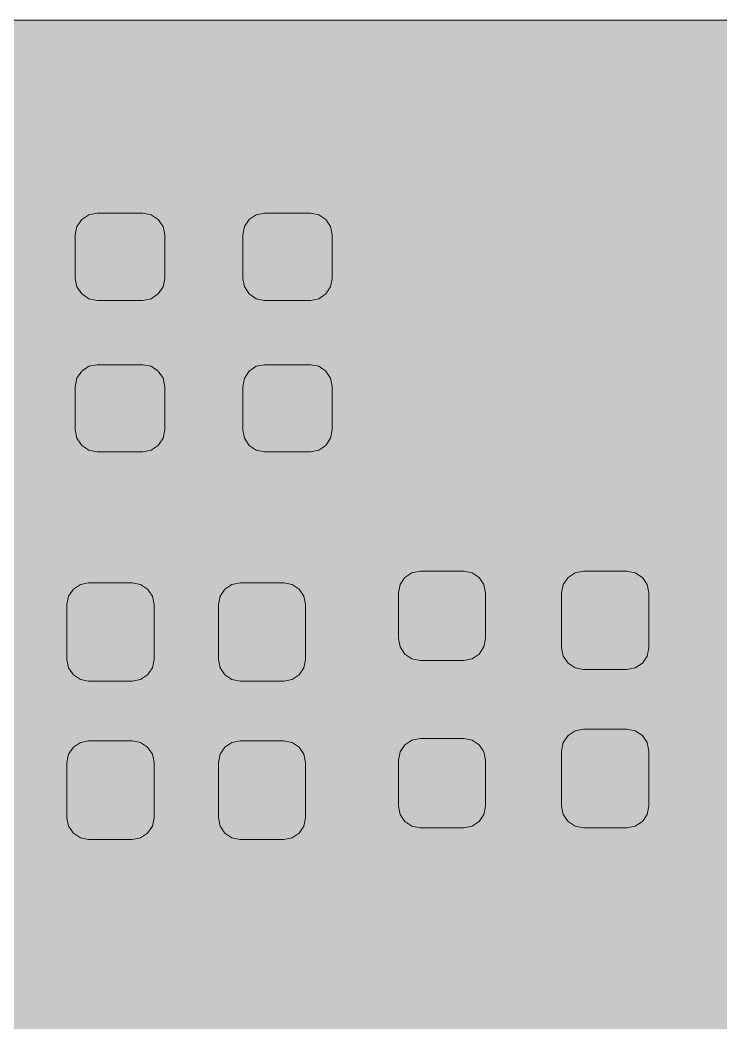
# Model space of a CAD drawing. Header units: millimetres. Extents: x 63.6 to 115, y 77 to 122.7.
# Drawn here: x 83.98 to 91.62, y 111.74 to 122.67 of the extents above; entities that cross this region are included whole.
import ezdxf

# ---------------------------------------------------------------- set-up
doc = ezdxf.new("R2010")
doc.units = ezdxf.units.MM
doc.header["$MEASUREMENT"] = 0
doc.layers.add('Layer 1', color=7, linetype='Continuous', lineweight=0)

# ---------------------------------------------------------------- blocks, each defined once
blk = doc.blocks.new('Block_2')
at = {"layer": 'Layer 1', "true_color": 0x000000, "transparency": 33554687}
h = blk.add_hatch(color=18, dxfattribs=at)
edge = h.paths.add_edge_path()
edge.add_spline(control_points=[(86.851, 116.538), (86.851, 116.538), (86.942, 116.52), (86.942, 116.52), (86.942, 116.52), (87.019, 116.469), (87.019, 116.469), (87.019, 116.469), (87.071, 116.392), (87.071, 116.392), (87.071, 116.392), (87.089, 116.301), (87.089, 116.301), (87.089, 116.301), (87.089, 115.701), (87.089, 115.701), (87.089, 115.701), (87.071, 115.61), (87.071, 115.61), (87.071, 115.61), (87.019, 115.533), (87.019, 115.533), (87.019, 115.533), (86.942, 115.481), (86.942, 115.481), (86.942, 115.481), (86.851, 115.463), (86.851, 115.463), (86.851, 115.463), (86.376, 115.463), (86.376, 115.463), (86.376, 115.463), (86.286, 115.481), (86.286, 115.481), (86.286, 115.481), (86.209, 115.533), (86.209, 115.533), (86.209, 115.533), (86.157, 115.61), (86.157, 115.61), (86.157, 115.61), (86.139, 115.701), (86.139, 115.701), (86.139, 115.701), (86.139, 116.301), (86.139, 116.301), (86.139, 116.301), (86.157, 116.392), (86.157, 116.392), (86.157, 116.392), (86.209, 116.469), (86.209, 116.469), (86.209, 116.469), (86.286, 116.52), (86.286, 116.52), (86.286, 116.52), (86.376, 116.538), (86.376, 116.538), (86.376, 116.538), (86.851, 116.538), (86.851, 116.538)], knot_values=[0, 0, 0, 0, 1, 1, 1, 2, 2, 2, 3, 3, 3, 4, 4, 4, 5, 5, 5, 6, 6, 6, 7, 7, 7, 8, 8, 8, 9, 9, 9, 10, 10, 10, 11, 11, 11, 12, 12, 12, 13, 13, 13, 14, 14, 14, 15, 15, 15, 16, 16, 16, 17, 17, 17, 18, 18, 18, 19, 19, 19, 20, 20, 20, 20], degree=3, periodic=0)
h = blk.add_hatch(color=18, dxfattribs=at)
edge = h.paths.add_edge_path()
edge.add_spline(control_points=[(86.851, 114.813), (86.851, 114.813), (86.942, 114.795), (86.942, 114.795), (86.942, 114.795), (87.019, 114.744), (87.019, 114.744), (87.019, 114.744), (87.071, 114.667), (87.071, 114.667), (87.071, 114.667), (87.089, 114.576), (87.089, 114.576), (87.089, 114.576), (87.089, 113.976), (87.089, 113.976), (87.089, 113.976), (87.071, 113.885), (87.071, 113.885), (87.071, 113.885), (87.019, 113.808), (87.019, 113.808), (87.019, 113.808), (86.942, 113.756), (86.942, 113.756), (86.942, 113.756), (86.851, 113.738), (86.851, 113.738), (86.851, 113.738), (86.376, 113.738), (86.376, 113.738), (86.376, 113.738), (86.286, 113.756), (86.286, 113.756), (86.286, 113.756), (86.209, 113.808), (86.209, 113.808), (86.209, 113.808), (86.157, 113.885), (86.157, 113.885), (86.157, 113.885), (86.139, 113.976), (86.139, 113.976), (86.139, 113.976), (86.139, 114.576), (86.139, 114.576), (86.139, 114.576), (86.157, 114.667), (86.157, 114.667), (86.157, 114.667), (86.209, 114.744), (86.209, 114.744), (86.209, 114.744), (86.286, 114.795), (86.286, 114.795), (86.286, 114.795), (86.376, 114.813), (86.376, 114.813), (86.376, 114.813), (86.851, 114.813), (86.851, 114.813)], knot_values=[0, 0, 0, 0, 1, 1, 1, 2, 2, 2, 3, 3, 3, 4, 4, 4, 5, 5, 5, 6, 6, 6, 7, 7, 7, 8, 8, 8, 9, 9, 9, 10, 10, 10, 11, 11, 11, 12, 12, 12, 13, 13, 13, 14, 14, 14, 15, 15, 15, 16, 16, 16, 17, 17, 17, 18, 18, 18, 19, 19, 19, 20, 20, 20, 20], degree=3, periodic=0)
at = {"layer": 'Layer 1', "color": 18, "lineweight": 9, "true_color": 0x000000}
for points in [[(86.851, 116.538), (86.851, 116.538), (86.942, 116.52), (86.942, 116.52), (86.942, 116.52), (87.019, 116.469), (87.019, 116.469), (87.019, 116.469), (87.071, 116.392), (87.071, 116.392), (87.071, 116.392), (87.089, 116.301), (87.089, 116.301), (87.089, 116.301), (87.089, 115.701), (87.089, 115.701), (87.089, 115.701), (87.071, 115.61), (87.071, 115.61), (87.071, 115.61), (87.019, 115.533), (87.019, 115.533), (87.019, 115.533), (86.942, 115.481), (86.942, 115.481), (86.942, 115.481), (86.851, 115.463), (86.851, 115.463), (86.851, 115.463), (86.376, 115.463), (86.376, 115.463), (86.376, 115.463), (86.286, 115.481), (86.286, 115.481), (86.286, 115.481), (86.209, 115.533), (86.209, 115.533), (86.209, 115.533), (86.157, 115.61), (86.157, 115.61), (86.157, 115.61), (86.139, 115.701), (86.139, 115.701), (86.139, 115.701), (86.139, 116.301), (86.139, 116.301), (86.139, 116.301), (86.157, 116.392), (86.157, 116.392), (86.157, 116.392), (86.209, 116.469), (86.209, 116.469), (86.209, 116.469), (86.286, 116.52), (86.286, 116.52), (86.286, 116.52), (86.376, 116.538), (86.376, 116.538), (86.376, 116.538), (86.851, 116.538), (86.851, 116.538)], [(86.851, 114.813), (86.851, 114.813), (86.942, 114.795), (86.942, 114.795), (86.942, 114.795), (87.019, 114.744), (87.019, 114.744), (87.019, 114.744), (87.071, 114.667), (87.071, 114.667), (87.071, 114.667), (87.089, 114.576), (87.089, 114.576), (87.089, 114.576), (87.089, 113.976), (87.089, 113.976), (87.089, 113.976), (87.071, 113.885), (87.071, 113.885), (87.071, 113.885), (87.019, 113.808), (87.019, 113.808), (87.019, 113.808), (86.942, 113.756), (86.942, 113.756), (86.942, 113.756), (86.851, 113.738), (86.851, 113.738), (86.851, 113.738), (86.376, 113.738), (86.376, 113.738), (86.376, 113.738), (86.286, 113.756), (86.286, 113.756), (86.286, 113.756), (86.209, 113.808), (86.209, 113.808), (86.209, 113.808), (86.157, 113.885), (86.157, 113.885), (86.157, 113.885), (86.139, 113.976), (86.139, 113.976), (86.139, 113.976), (86.139, 114.576), (86.139, 114.576), (86.139, 114.576), (86.157, 114.667), (86.157, 114.667), (86.157, 114.667), (86.209, 114.744), (86.209, 114.744), (86.209, 114.744), (86.286, 114.795), (86.286, 114.795), (86.286, 114.795), (86.376, 114.813), (86.376, 114.813), (86.376, 114.813), (86.851, 114.813), (86.851, 114.813)]]:
    blk.add_open_spline(points, degree=3, knots=[0, 0, 0, 0, 1, 1, 1, 2, 2, 2, 3, 3, 3, 4, 4, 4, 5, 5, 5, 6, 6, 6, 7, 7, 7, 8, 8, 8, 9, 9, 9, 10, 10, 10, 11, 11, 11, 12, 12, 12, 13, 13, 13, 14, 14, 14, 15, 15, 15, 16, 16, 16, 17, 17, 17, 18, 18, 18, 19, 19, 19, 20, 20, 20, 20], dxfattribs=at)
blk = doc.blocks.new('Block_6')
at = {"layer": 'Layer 1', "true_color": 0x000000, "transparency": 33554687}
h = blk.add_hatch(color=18, dxfattribs=at)
edge = h.paths.add_edge_path()
edge.add_spline(control_points=[(90.591, 116.665), (90.591, 116.665), (90.682, 116.647), (90.682, 116.647), (90.682, 116.647), (90.759, 116.596), (90.759, 116.596), (90.759, 116.596), (90.811, 116.519), (90.811, 116.519), (90.811, 116.519), (90.829, 116.428), (90.829, 116.428), (90.829, 116.428), (90.829, 115.828), (90.829, 115.828), (90.829, 115.828), (90.811, 115.737), (90.811, 115.737), (90.811, 115.737), (90.759, 115.66), (90.759, 115.66), (90.759, 115.66), (90.682, 115.608), (90.682, 115.608), (90.682, 115.608), (90.591, 115.59), (90.591, 115.59), (90.591, 115.59), (90.116, 115.59), (90.116, 115.59), (90.116, 115.59), (90.026, 115.608), (90.026, 115.608), (90.026, 115.608), (89.949, 115.66), (89.949, 115.66), (89.949, 115.66), (89.897, 115.737), (89.897, 115.737), (89.897, 115.737), (89.879, 115.828), (89.879, 115.828), (89.879, 115.828), (89.879, 116.428), (89.879, 116.428), (89.879, 116.428), (89.897, 116.519), (89.897, 116.519), (89.897, 116.519), (89.949, 116.596), (89.949, 116.596), (89.949, 116.596), (90.026, 116.647), (90.026, 116.647), (90.026, 116.647), (90.116, 116.665), (90.116, 116.665), (90.116, 116.665), (90.591, 116.665), (90.591, 116.665)], knot_values=[0, 0, 0, 0, 1, 1, 1, 2, 2, 2, 3, 3, 3, 4, 4, 4, 5, 5, 5, 6, 6, 6, 7, 7, 7, 8, 8, 8, 9, 9, 9, 10, 10, 10, 11, 11, 11, 12, 12, 12, 13, 13, 13, 14, 14, 14, 15, 15, 15, 16, 16, 16, 17, 17, 17, 18, 18, 18, 19, 19, 19, 20, 20, 20, 20], degree=3, periodic=0)
h = blk.add_hatch(color=18, dxfattribs=at)
edge = h.paths.add_edge_path()
edge.add_spline(control_points=[(90.591, 114.94), (90.591, 114.94), (90.682, 114.922), (90.682, 114.922), (90.682, 114.922), (90.759, 114.871), (90.759, 114.871), (90.759, 114.871), (90.811, 114.794), (90.811, 114.794), (90.811, 114.794), (90.829, 114.703), (90.829, 114.703), (90.829, 114.703), (90.829, 114.103), (90.829, 114.103), (90.829, 114.103), (90.811, 114.012), (90.811, 114.012), (90.811, 114.012), (90.759, 113.935), (90.759, 113.935), (90.759, 113.935), (90.682, 113.883), (90.682, 113.883), (90.682, 113.883), (90.591, 113.865), (90.591, 113.865), (90.591, 113.865), (90.116, 113.865), (90.116, 113.865), (90.116, 113.865), (90.026, 113.883), (90.026, 113.883), (90.026, 113.883), (89.949, 113.935), (89.949, 113.935), (89.949, 113.935), (89.897, 114.012), (89.897, 114.012), (89.897, 114.012), (89.879, 114.103), (89.879, 114.103), (89.879, 114.103), (89.879, 114.703), (89.879, 114.703), (89.879, 114.703), (89.897, 114.794), (89.897, 114.794), (89.897, 114.794), (89.949, 114.871), (89.949, 114.871), (89.949, 114.871), (90.026, 114.922), (90.026, 114.922), (90.026, 114.922), (90.116, 114.94), (90.116, 114.94), (90.116, 114.94), (90.591, 114.94), (90.591, 114.94)], knot_values=[0, 0, 0, 0, 1, 1, 1, 2, 2, 2, 3, 3, 3, 4, 4, 4, 5, 5, 5, 6, 6, 6, 7, 7, 7, 8, 8, 8, 9, 9, 9, 10, 10, 10, 11, 11, 11, 12, 12, 12, 13, 13, 13, 14, 14, 14, 15, 15, 15, 16, 16, 16, 17, 17, 17, 18, 18, 18, 19, 19, 19, 20, 20, 20, 20], degree=3, periodic=0)
at = {"layer": 'Layer 1', "color": 18, "lineweight": 9, "true_color": 0x000000}
for points in [[(90.591, 116.665), (90.591, 116.665), (90.682, 116.647), (90.682, 116.647), (90.682, 116.647), (90.759, 116.596), (90.759, 116.596), (90.759, 116.596), (90.811, 116.519), (90.811, 116.519), (90.811, 116.519), (90.829, 116.428), (90.829, 116.428), (90.829, 116.428), (90.829, 115.828), (90.829, 115.828), (90.829, 115.828), (90.811, 115.737), (90.811, 115.737), (90.811, 115.737), (90.759, 115.66), (90.759, 115.66), (90.759, 115.66), (90.682, 115.608), (90.682, 115.608), (90.682, 115.608), (90.591, 115.59), (90.591, 115.59), (90.591, 115.59), (90.116, 115.59), (90.116, 115.59), (90.116, 115.59), (90.026, 115.608), (90.026, 115.608), (90.026, 115.608), (89.949, 115.66), (89.949, 115.66), (89.949, 115.66), (89.897, 115.737), (89.897, 115.737), (89.897, 115.737), (89.879, 115.828), (89.879, 115.828), (89.879, 115.828), (89.879, 116.428), (89.879, 116.428), (89.879, 116.428), (89.897, 116.519), (89.897, 116.519), (89.897, 116.519), (89.949, 116.596), (89.949, 116.596), (89.949, 116.596), (90.026, 116.647), (90.026, 116.647), (90.026, 116.647), (90.116, 116.665), (90.116, 116.665), (90.116, 116.665), (90.591, 116.665), (90.591, 116.665)], [(90.591, 114.94), (90.591, 114.94), (90.682, 114.922), (90.682, 114.922), (90.682, 114.922), (90.759, 114.871), (90.759, 114.871), (90.759, 114.871), (90.811, 114.794), (90.811, 114.794), (90.811, 114.794), (90.829, 114.703), (90.829, 114.703), (90.829, 114.703), (90.829, 114.103), (90.829, 114.103), (90.829, 114.103), (90.811, 114.012), (90.811, 114.012), (90.811, 114.012), (90.759, 113.935), (90.759, 113.935), (90.759, 113.935), (90.682, 113.883), (90.682, 113.883), (90.682, 113.883), (90.591, 113.865), (90.591, 113.865), (90.591, 113.865), (90.116, 113.865), (90.116, 113.865), (90.116, 113.865), (90.026, 113.883), (90.026, 113.883), (90.026, 113.883), (89.949, 113.935), (89.949, 113.935), (89.949, 113.935), (89.897, 114.012), (89.897, 114.012), (89.897, 114.012), (89.879, 114.103), (89.879, 114.103), (89.879, 114.103), (89.879, 114.703), (89.879, 114.703), (89.879, 114.703), (89.897, 114.794), (89.897, 114.794), (89.897, 114.794), (89.949, 114.871), (89.949, 114.871), (89.949, 114.871), (90.026, 114.922), (90.026, 114.922), (90.026, 114.922), (90.116, 114.94), (90.116, 114.94), (90.116, 114.94), (90.591, 114.94), (90.591, 114.94)]]:
    blk.add_open_spline(points, degree=3, knots=[0, 0, 0, 0, 1, 1, 1, 2, 2, 2, 3, 3, 3, 4, 4, 4, 5, 5, 5, 6, 6, 6, 7, 7, 7, 8, 8, 8, 9, 9, 9, 10, 10, 10, 11, 11, 11, 12, 12, 12, 13, 13, 13, 14, 14, 14, 15, 15, 15, 16, 16, 16, 17, 17, 17, 18, 18, 18, 19, 19, 19, 20, 20, 20, 20], dxfattribs=at)
blk = doc.blocks.new('Block_10')
at = {"layer": 'Layer 1', "true_color": 0x000000, "transparency": 33554687}
h = blk.add_hatch(color=18, dxfattribs=at)
edge = h.paths.add_edge_path()
edge.add_spline(control_points=[(85.554, 119.854), (85.554, 119.854), (85.536, 119.763), (85.536, 119.763), (85.536, 119.763), (85.484, 119.686), (85.484, 119.686), (85.484, 119.686), (85.407, 119.634), (85.407, 119.634), (85.407, 119.634), (85.316, 119.616), (85.316, 119.616), (85.316, 119.616), (84.816, 119.616), (84.816, 119.616), (84.816, 119.616), (84.726, 119.634), (84.726, 119.634), (84.726, 119.634), (84.649, 119.686), (84.649, 119.686), (84.649, 119.686), (84.597, 119.763), (84.597, 119.763), (84.597, 119.763), (84.579, 119.854), (84.579, 119.854), (84.579, 119.854), (84.579, 120.329), (84.579, 120.329), (84.579, 120.329), (84.597, 120.42), (84.597, 120.42), (84.597, 120.42), (84.649, 120.497), (84.649, 120.497), (84.649, 120.497), (84.726, 120.548), (84.726, 120.548), (84.726, 120.548), (84.816, 120.566), (84.816, 120.566), (84.816, 120.566), (85.316, 120.566), (85.316, 120.566), (85.316, 120.566), (85.407, 120.548), (85.407, 120.548), (85.407, 120.548), (85.484, 120.497), (85.484, 120.497), (85.484, 120.497), (85.536, 120.42), (85.536, 120.42), (85.536, 120.42), (85.554, 120.329), (85.554, 120.329), (85.554, 120.329), (85.554, 119.854), (85.554, 119.854)], knot_values=[0, 0, 0, 0, 1, 1, 1, 2, 2, 2, 3, 3, 3, 4, 4, 4, 5, 5, 5, 6, 6, 6, 7, 7, 7, 8, 8, 8, 9, 9, 9, 10, 10, 10, 11, 11, 11, 12, 12, 12, 13, 13, 13, 14, 14, 14, 15, 15, 15, 16, 16, 16, 17, 17, 17, 18, 18, 18, 19, 19, 19, 20, 20, 20, 20], degree=3, periodic=0)
h = blk.add_hatch(color=18, dxfattribs=at)
edge = h.paths.add_edge_path()
edge.add_spline(control_points=[(87.379, 119.854), (87.379, 119.854), (87.361, 119.763), (87.361, 119.763), (87.361, 119.763), (87.309, 119.686), (87.309, 119.686), (87.309, 119.686), (87.232, 119.634), (87.232, 119.634), (87.232, 119.634), (87.141, 119.616), (87.141, 119.616), (87.141, 119.616), (86.641, 119.616), (86.641, 119.616), (86.641, 119.616), (86.551, 119.634), (86.551, 119.634), (86.551, 119.634), (86.474, 119.686), (86.474, 119.686), (86.474, 119.686), (86.422, 119.763), (86.422, 119.763), (86.422, 119.763), (86.404, 119.854), (86.404, 119.854), (86.404, 119.854), (86.404, 120.329), (86.404, 120.329), (86.404, 120.329), (86.422, 120.42), (86.422, 120.42), (86.422, 120.42), (86.474, 120.497), (86.474, 120.497), (86.474, 120.497), (86.551, 120.548), (86.551, 120.548), (86.551, 120.548), (86.641, 120.566), (86.641, 120.566), (86.641, 120.566), (87.141, 120.566), (87.141, 120.566), (87.141, 120.566), (87.232, 120.548), (87.232, 120.548), (87.232, 120.548), (87.309, 120.497), (87.309, 120.497), (87.309, 120.497), (87.361, 120.42), (87.361, 120.42), (87.361, 120.42), (87.379, 120.329), (87.379, 120.329), (87.379, 120.329), (87.379, 119.854), (87.379, 119.854)], knot_values=[0, 0, 0, 0, 1, 1, 1, 2, 2, 2, 3, 3, 3, 4, 4, 4, 5, 5, 5, 6, 6, 6, 7, 7, 7, 8, 8, 8, 9, 9, 9, 10, 10, 10, 11, 11, 11, 12, 12, 12, 13, 13, 13, 14, 14, 14, 15, 15, 15, 16, 16, 16, 17, 17, 17, 18, 18, 18, 19, 19, 19, 20, 20, 20, 20], degree=3, periodic=0)
at = {"layer": 'Layer 1', "color": 18, "lineweight": 9, "true_color": 0x000000}
for points in [[(85.554, 119.854), (85.554, 119.854), (85.536, 119.763), (85.536, 119.763), (85.536, 119.763), (85.484, 119.686), (85.484, 119.686), (85.484, 119.686), (85.407, 119.634), (85.407, 119.634), (85.407, 119.634), (85.316, 119.616), (85.316, 119.616), (85.316, 119.616), (84.816, 119.616), (84.816, 119.616), (84.816, 119.616), (84.726, 119.634), (84.726, 119.634), (84.726, 119.634), (84.649, 119.686), (84.649, 119.686), (84.649, 119.686), (84.597, 119.763), (84.597, 119.763), (84.597, 119.763), (84.579, 119.854), (84.579, 119.854), (84.579, 119.854), (84.579, 120.329), (84.579, 120.329), (84.579, 120.329), (84.597, 120.42), (84.597, 120.42), (84.597, 120.42), (84.649, 120.497), (84.649, 120.497), (84.649, 120.497), (84.726, 120.548), (84.726, 120.548), (84.726, 120.548), (84.816, 120.566), (84.816, 120.566), (84.816, 120.566), (85.316, 120.566), (85.316, 120.566), (85.316, 120.566), (85.407, 120.548), (85.407, 120.548), (85.407, 120.548), (85.484, 120.497), (85.484, 120.497), (85.484, 120.497), (85.536, 120.42), (85.536, 120.42), (85.536, 120.42), (85.554, 120.329), (85.554, 120.329), (85.554, 120.329), (85.554, 119.854), (85.554, 119.854)], [(87.379, 119.854), (87.379, 119.854), (87.361, 119.763), (87.361, 119.763), (87.361, 119.763), (87.309, 119.686), (87.309, 119.686), (87.309, 119.686), (87.232, 119.634), (87.232, 119.634), (87.232, 119.634), (87.141, 119.616), (87.141, 119.616), (87.141, 119.616), (86.641, 119.616), (86.641, 119.616), (86.641, 119.616), (86.551, 119.634), (86.551, 119.634), (86.551, 119.634), (86.474, 119.686), (86.474, 119.686), (86.474, 119.686), (86.422, 119.763), (86.422, 119.763), (86.422, 119.763), (86.404, 119.854), (86.404, 119.854), (86.404, 119.854), (86.404, 120.329), (86.404, 120.329), (86.404, 120.329), (86.422, 120.42), (86.422, 120.42), (86.422, 120.42), (86.474, 120.497), (86.474, 120.497), (86.474, 120.497), (86.551, 120.548), (86.551, 120.548), (86.551, 120.548), (86.641, 120.566), (86.641, 120.566), (86.641, 120.566), (87.141, 120.566), (87.141, 120.566), (87.141, 120.566), (87.232, 120.548), (87.232, 120.548), (87.232, 120.548), (87.309, 120.497), (87.309, 120.497), (87.309, 120.497), (87.361, 120.42), (87.361, 120.42), (87.361, 120.42), (87.379, 120.329), (87.379, 120.329), (87.379, 120.329), (87.379, 119.854), (87.379, 119.854)]]:
    blk.add_open_spline(points, degree=3, knots=[0, 0, 0, 0, 1, 1, 1, 2, 2, 2, 3, 3, 3, 4, 4, 4, 5, 5, 5, 6, 6, 6, 7, 7, 7, 8, 8, 8, 9, 9, 9, 10, 10, 10, 11, 11, 11, 12, 12, 12, 13, 13, 13, 14, 14, 14, 15, 15, 15, 16, 16, 16, 17, 17, 17, 18, 18, 18, 19, 19, 19, 20, 20, 20, 20], dxfattribs=at)
blk = doc.blocks.new('Block_25')
at = {"layer": 'Layer 1', "true_color": 0x000000, "transparency": 33554687}
h = blk.add_hatch(color=18, dxfattribs=at)
edge = h.paths.add_edge_path()
edge.add_spline(control_points=[(88.338, 115.69), (88.338, 115.69), (88.248, 115.708), (88.248, 115.708), (88.248, 115.708), (88.171, 115.76), (88.171, 115.76), (88.171, 115.76), (88.119, 115.837), (88.119, 115.837), (88.119, 115.837), (88.101, 115.928), (88.101, 115.928), (88.101, 115.928), (88.101, 116.428), (88.101, 116.428), (88.101, 116.428), (88.119, 116.519), (88.119, 116.519), (88.119, 116.519), (88.171, 116.596), (88.171, 116.596), (88.171, 116.596), (88.248, 116.647), (88.248, 116.647), (88.248, 116.647), (88.338, 116.665), (88.338, 116.665), (88.338, 116.665), (88.813, 116.665), (88.813, 116.665), (88.813, 116.665), (88.904, 116.647), (88.904, 116.647), (88.904, 116.647), (88.981, 116.596), (88.981, 116.596), (88.981, 116.596), (89.033, 116.519), (89.033, 116.519), (89.033, 116.519), (89.051, 116.428), (89.051, 116.428), (89.051, 116.428), (89.051, 115.928), (89.051, 115.928), (89.051, 115.928), (89.033, 115.837), (89.033, 115.837), (89.033, 115.837), (88.981, 115.76), (88.981, 115.76), (88.981, 115.76), (88.904, 115.708), (88.904, 115.708), (88.904, 115.708), (88.813, 115.69), (88.813, 115.69), (88.813, 115.69), (88.338, 115.69), (88.338, 115.69)], knot_values=[0, 0, 0, 0, 1, 1, 1, 2, 2, 2, 3, 3, 3, 4, 4, 4, 5, 5, 5, 6, 6, 6, 7, 7, 7, 8, 8, 8, 9, 9, 9, 10, 10, 10, 11, 11, 11, 12, 12, 12, 13, 13, 13, 14, 14, 14, 15, 15, 15, 16, 16, 16, 17, 17, 17, 18, 18, 18, 19, 19, 19, 20, 20, 20, 20], degree=3, periodic=0)
h = blk.add_hatch(color=18, dxfattribs=at)
edge = h.paths.add_edge_path()
edge.add_spline(control_points=[(88.338, 113.865), (88.338, 113.865), (88.248, 113.883), (88.248, 113.883), (88.248, 113.883), (88.171, 113.935), (88.171, 113.935), (88.171, 113.935), (88.119, 114.012), (88.119, 114.012), (88.119, 114.012), (88.101, 114.103), (88.101, 114.103), (88.101, 114.103), (88.101, 114.603), (88.101, 114.603), (88.101, 114.603), (88.119, 114.694), (88.119, 114.694), (88.119, 114.694), (88.171, 114.771), (88.171, 114.771), (88.171, 114.771), (88.248, 114.822), (88.248, 114.822), (88.248, 114.822), (88.338, 114.84), (88.338, 114.84), (88.338, 114.84), (88.813, 114.84), (88.813, 114.84), (88.813, 114.84), (88.904, 114.822), (88.904, 114.822), (88.904, 114.822), (88.981, 114.771), (88.981, 114.771), (88.981, 114.771), (89.033, 114.694), (89.033, 114.694), (89.033, 114.694), (89.051, 114.603), (89.051, 114.603), (89.051, 114.603), (89.051, 114.103), (89.051, 114.103), (89.051, 114.103), (89.033, 114.012), (89.033, 114.012), (89.033, 114.012), (88.981, 113.935), (88.981, 113.935), (88.981, 113.935), (88.904, 113.883), (88.904, 113.883), (88.904, 113.883), (88.813, 113.865), (88.813, 113.865), (88.813, 113.865), (88.338, 113.865), (88.338, 113.865)], knot_values=[0, 0, 0, 0, 1, 1, 1, 2, 2, 2, 3, 3, 3, 4, 4, 4, 5, 5, 5, 6, 6, 6, 7, 7, 7, 8, 8, 8, 9, 9, 9, 10, 10, 10, 11, 11, 11, 12, 12, 12, 13, 13, 13, 14, 14, 14, 15, 15, 15, 16, 16, 16, 17, 17, 17, 18, 18, 18, 19, 19, 19, 20, 20, 20, 20], degree=3, periodic=0)
at = {"layer": 'Layer 1', "color": 18, "lineweight": 9, "true_color": 0x000000}
for points in [[(88.338, 115.69), (88.338, 115.69), (88.248, 115.708), (88.248, 115.708), (88.248, 115.708), (88.171, 115.76), (88.171, 115.76), (88.171, 115.76), (88.119, 115.837), (88.119, 115.837), (88.119, 115.837), (88.101, 115.928), (88.101, 115.928), (88.101, 115.928), (88.101, 116.428), (88.101, 116.428), (88.101, 116.428), (88.119, 116.519), (88.119, 116.519), (88.119, 116.519), (88.171, 116.596), (88.171, 116.596), (88.171, 116.596), (88.248, 116.647), (88.248, 116.647), (88.248, 116.647), (88.338, 116.665), (88.338, 116.665), (88.338, 116.665), (88.813, 116.665), (88.813, 116.665), (88.813, 116.665), (88.904, 116.647), (88.904, 116.647), (88.904, 116.647), (88.981, 116.596), (88.981, 116.596), (88.981, 116.596), (89.033, 116.519), (89.033, 116.519), (89.033, 116.519), (89.051, 116.428), (89.051, 116.428), (89.051, 116.428), (89.051, 115.928), (89.051, 115.928), (89.051, 115.928), (89.033, 115.837), (89.033, 115.837), (89.033, 115.837), (88.981, 115.76), (88.981, 115.76), (88.981, 115.76), (88.904, 115.708), (88.904, 115.708), (88.904, 115.708), (88.813, 115.69), (88.813, 115.69), (88.813, 115.69), (88.338, 115.69), (88.338, 115.69)], [(88.338, 113.865), (88.338, 113.865), (88.248, 113.883), (88.248, 113.883), (88.248, 113.883), (88.171, 113.935), (88.171, 113.935), (88.171, 113.935), (88.119, 114.012), (88.119, 114.012), (88.119, 114.012), (88.101, 114.103), (88.101, 114.103), (88.101, 114.103), (88.101, 114.603), (88.101, 114.603), (88.101, 114.603), (88.119, 114.694), (88.119, 114.694), (88.119, 114.694), (88.171, 114.771), (88.171, 114.771), (88.171, 114.771), (88.248, 114.822), (88.248, 114.822), (88.248, 114.822), (88.338, 114.84), (88.338, 114.84), (88.338, 114.84), (88.813, 114.84), (88.813, 114.84), (88.813, 114.84), (88.904, 114.822), (88.904, 114.822), (88.904, 114.822), (88.981, 114.771), (88.981, 114.771), (88.981, 114.771), (89.033, 114.694), (89.033, 114.694), (89.033, 114.694), (89.051, 114.603), (89.051, 114.603), (89.051, 114.603), (89.051, 114.103), (89.051, 114.103), (89.051, 114.103), (89.033, 114.012), (89.033, 114.012), (89.033, 114.012), (88.981, 113.935), (88.981, 113.935), (88.981, 113.935), (88.904, 113.883), (88.904, 113.883), (88.904, 113.883), (88.813, 113.865), (88.813, 113.865), (88.813, 113.865), (88.338, 113.865), (88.338, 113.865)]]:
    blk.add_open_spline(points, degree=3, knots=[0, 0, 0, 0, 1, 1, 1, 2, 2, 2, 3, 3, 3, 4, 4, 4, 5, 5, 5, 6, 6, 6, 7, 7, 7, 8, 8, 8, 9, 9, 9, 10, 10, 10, 11, 11, 11, 12, 12, 12, 13, 13, 13, 14, 14, 14, 15, 15, 15, 16, 16, 16, 17, 17, 17, 18, 18, 18, 19, 19, 19, 20, 20, 20, 20], dxfattribs=at)
blk = doc.blocks.new('Block_30')
at = {"layer": 'Layer 1', "true_color": 0x000000, "transparency": 33554687}
h = blk.add_hatch(color=18, dxfattribs=at)
edge = h.paths.add_edge_path()
edge.add_spline(control_points=[(85.2, 116.538), (85.2, 116.538), (85.291, 116.52), (85.291, 116.52), (85.291, 116.52), (85.368, 116.469), (85.368, 116.469), (85.368, 116.469), (85.42, 116.392), (85.42, 116.392), (85.42, 116.392), (85.438, 116.301), (85.438, 116.301), (85.438, 116.301), (85.438, 115.701), (85.438, 115.701), (85.438, 115.701), (85.42, 115.61), (85.42, 115.61), (85.42, 115.61), (85.368, 115.533), (85.368, 115.533), (85.368, 115.533), (85.291, 115.481), (85.291, 115.481), (85.291, 115.481), (85.2, 115.463), (85.2, 115.463), (85.2, 115.463), (84.725, 115.463), (84.725, 115.463), (84.725, 115.463), (84.635, 115.481), (84.635, 115.481), (84.635, 115.481), (84.558, 115.533), (84.558, 115.533), (84.558, 115.533), (84.506, 115.61), (84.506, 115.61), (84.506, 115.61), (84.488, 115.701), (84.488, 115.701), (84.488, 115.701), (84.488, 116.301), (84.488, 116.301), (84.488, 116.301), (84.506, 116.392), (84.506, 116.392), (84.506, 116.392), (84.558, 116.469), (84.558, 116.469), (84.558, 116.469), (84.635, 116.52), (84.635, 116.52), (84.635, 116.52), (84.725, 116.538), (84.725, 116.538), (84.725, 116.538), (85.2, 116.538), (85.2, 116.538)], knot_values=[0, 0, 0, 0, 1, 1, 1, 2, 2, 2, 3, 3, 3, 4, 4, 4, 5, 5, 5, 6, 6, 6, 7, 7, 7, 8, 8, 8, 9, 9, 9, 10, 10, 10, 11, 11, 11, 12, 12, 12, 13, 13, 13, 14, 14, 14, 15, 15, 15, 16, 16, 16, 17, 17, 17, 18, 18, 18, 19, 19, 19, 20, 20, 20, 20], degree=3, periodic=0)
h = blk.add_hatch(color=18, dxfattribs=at)
edge = h.paths.add_edge_path()
edge.add_spline(control_points=[(85.2, 114.813), (85.2, 114.813), (85.291, 114.795), (85.291, 114.795), (85.291, 114.795), (85.368, 114.744), (85.368, 114.744), (85.368, 114.744), (85.42, 114.667), (85.42, 114.667), (85.42, 114.667), (85.438, 114.576), (85.438, 114.576), (85.438, 114.576), (85.438, 113.976), (85.438, 113.976), (85.438, 113.976), (85.42, 113.885), (85.42, 113.885), (85.42, 113.885), (85.368, 113.808), (85.368, 113.808), (85.368, 113.808), (85.291, 113.756), (85.291, 113.756), (85.291, 113.756), (85.2, 113.738), (85.2, 113.738), (85.2, 113.738), (84.725, 113.738), (84.725, 113.738), (84.725, 113.738), (84.635, 113.756), (84.635, 113.756), (84.635, 113.756), (84.558, 113.808), (84.558, 113.808), (84.558, 113.808), (84.506, 113.885), (84.506, 113.885), (84.506, 113.885), (84.488, 113.976), (84.488, 113.976), (84.488, 113.976), (84.488, 114.576), (84.488, 114.576), (84.488, 114.576), (84.506, 114.667), (84.506, 114.667), (84.506, 114.667), (84.558, 114.744), (84.558, 114.744), (84.558, 114.744), (84.635, 114.795), (84.635, 114.795), (84.635, 114.795), (84.725, 114.813), (84.725, 114.813), (84.725, 114.813), (85.2, 114.813), (85.2, 114.813)], knot_values=[0, 0, 0, 0, 1, 1, 1, 2, 2, 2, 3, 3, 3, 4, 4, 4, 5, 5, 5, 6, 6, 6, 7, 7, 7, 8, 8, 8, 9, 9, 9, 10, 10, 10, 11, 11, 11, 12, 12, 12, 13, 13, 13, 14, 14, 14, 15, 15, 15, 16, 16, 16, 17, 17, 17, 18, 18, 18, 19, 19, 19, 20, 20, 20, 20], degree=3, periodic=0)
at = {"layer": 'Layer 1', "color": 18, "lineweight": 9, "true_color": 0x000000}
for points in [[(85.2, 116.538), (85.2, 116.538), (85.291, 116.52), (85.291, 116.52), (85.291, 116.52), (85.368, 116.469), (85.368, 116.469), (85.368, 116.469), (85.42, 116.392), (85.42, 116.392), (85.42, 116.392), (85.438, 116.301), (85.438, 116.301), (85.438, 116.301), (85.438, 115.701), (85.438, 115.701), (85.438, 115.701), (85.42, 115.61), (85.42, 115.61), (85.42, 115.61), (85.368, 115.533), (85.368, 115.533), (85.368, 115.533), (85.291, 115.481), (85.291, 115.481), (85.291, 115.481), (85.2, 115.463), (85.2, 115.463), (85.2, 115.463), (84.725, 115.463), (84.725, 115.463), (84.725, 115.463), (84.635, 115.481), (84.635, 115.481), (84.635, 115.481), (84.558, 115.533), (84.558, 115.533), (84.558, 115.533), (84.506, 115.61), (84.506, 115.61), (84.506, 115.61), (84.488, 115.701), (84.488, 115.701), (84.488, 115.701), (84.488, 116.301), (84.488, 116.301), (84.488, 116.301), (84.506, 116.392), (84.506, 116.392), (84.506, 116.392), (84.558, 116.469), (84.558, 116.469), (84.558, 116.469), (84.635, 116.52), (84.635, 116.52), (84.635, 116.52), (84.725, 116.538), (84.725, 116.538), (84.725, 116.538), (85.2, 116.538), (85.2, 116.538)], [(85.2, 114.813), (85.2, 114.813), (85.291, 114.795), (85.291, 114.795), (85.291, 114.795), (85.368, 114.744), (85.368, 114.744), (85.368, 114.744), (85.42, 114.667), (85.42, 114.667), (85.42, 114.667), (85.438, 114.576), (85.438, 114.576), (85.438, 114.576), (85.438, 113.976), (85.438, 113.976), (85.438, 113.976), (85.42, 113.885), (85.42, 113.885), (85.42, 113.885), (85.368, 113.808), (85.368, 113.808), (85.368, 113.808), (85.291, 113.756), (85.291, 113.756), (85.291, 113.756), (85.2, 113.738), (85.2, 113.738), (85.2, 113.738), (84.725, 113.738), (84.725, 113.738), (84.725, 113.738), (84.635, 113.756), (84.635, 113.756), (84.635, 113.756), (84.558, 113.808), (84.558, 113.808), (84.558, 113.808), (84.506, 113.885), (84.506, 113.885), (84.506, 113.885), (84.488, 113.976), (84.488, 113.976), (84.488, 113.976), (84.488, 114.576), (84.488, 114.576), (84.488, 114.576), (84.506, 114.667), (84.506, 114.667), (84.506, 114.667), (84.558, 114.744), (84.558, 114.744), (84.558, 114.744), (84.635, 114.795), (84.635, 114.795), (84.635, 114.795), (84.725, 114.813), (84.725, 114.813), (84.725, 114.813), (85.2, 114.813), (85.2, 114.813)]]:
    blk.add_open_spline(points, degree=3, knots=[0, 0, 0, 0, 1, 1, 1, 2, 2, 2, 3, 3, 3, 4, 4, 4, 5, 5, 5, 6, 6, 6, 7, 7, 7, 8, 8, 8, 9, 9, 9, 10, 10, 10, 11, 11, 11, 12, 12, 12, 13, 13, 13, 14, 14, 14, 15, 15, 15, 16, 16, 16, 17, 17, 17, 18, 18, 18, 19, 19, 19, 20, 20, 20, 20], dxfattribs=at)
blk = doc.blocks.new('Block_61')
at = {"layer": 'Layer 1', "true_color": 0x000000, "transparency": 33554687}
h = blk.add_hatch(color=18, dxfattribs=at)
edge = h.paths.add_edge_path()
edge.add_spline(control_points=[(85.554, 118.203), (85.554, 118.203), (85.536, 118.112), (85.536, 118.112), (85.536, 118.112), (85.484, 118.035), (85.484, 118.035), (85.484, 118.035), (85.407, 117.983), (85.407, 117.983), (85.407, 117.983), (85.316, 117.965), (85.316, 117.965), (85.316, 117.965), (84.816, 117.965), (84.816, 117.965), (84.816, 117.965), (84.726, 117.983), (84.726, 117.983), (84.726, 117.983), (84.649, 118.035), (84.649, 118.035), (84.649, 118.035), (84.597, 118.112), (84.597, 118.112), (84.597, 118.112), (84.579, 118.203), (84.579, 118.203), (84.579, 118.203), (84.579, 118.678), (84.579, 118.678), (84.579, 118.678), (84.597, 118.769), (84.597, 118.769), (84.597, 118.769), (84.649, 118.846), (84.649, 118.846), (84.649, 118.846), (84.726, 118.897), (84.726, 118.897), (84.726, 118.897), (84.816, 118.915), (84.816, 118.915), (84.816, 118.915), (85.316, 118.915), (85.316, 118.915), (85.316, 118.915), (85.407, 118.897), (85.407, 118.897), (85.407, 118.897), (85.484, 118.846), (85.484, 118.846), (85.484, 118.846), (85.536, 118.769), (85.536, 118.769), (85.536, 118.769), (85.554, 118.678), (85.554, 118.678), (85.554, 118.678), (85.554, 118.203), (85.554, 118.203)], knot_values=[0, 0, 0, 0, 1, 1, 1, 2, 2, 2, 3, 3, 3, 4, 4, 4, 5, 5, 5, 6, 6, 6, 7, 7, 7, 8, 8, 8, 9, 9, 9, 10, 10, 10, 11, 11, 11, 12, 12, 12, 13, 13, 13, 14, 14, 14, 15, 15, 15, 16, 16, 16, 17, 17, 17, 18, 18, 18, 19, 19, 19, 20, 20, 20, 20], degree=3, periodic=0)
h = blk.add_hatch(color=18, dxfattribs=at)
edge = h.paths.add_edge_path()
edge.add_spline(control_points=[(87.379, 118.203), (87.379, 118.203), (87.361, 118.112), (87.361, 118.112), (87.361, 118.112), (87.309, 118.035), (87.309, 118.035), (87.309, 118.035), (87.232, 117.983), (87.232, 117.983), (87.232, 117.983), (87.141, 117.965), (87.141, 117.965), (87.141, 117.965), (86.641, 117.965), (86.641, 117.965), (86.641, 117.965), (86.551, 117.983), (86.551, 117.983), (86.551, 117.983), (86.474, 118.035), (86.474, 118.035), (86.474, 118.035), (86.422, 118.112), (86.422, 118.112), (86.422, 118.112), (86.404, 118.203), (86.404, 118.203), (86.404, 118.203), (86.404, 118.678), (86.404, 118.678), (86.404, 118.678), (86.422, 118.769), (86.422, 118.769), (86.422, 118.769), (86.474, 118.846), (86.474, 118.846), (86.474, 118.846), (86.551, 118.897), (86.551, 118.897), (86.551, 118.897), (86.641, 118.915), (86.641, 118.915), (86.641, 118.915), (87.141, 118.915), (87.141, 118.915), (87.141, 118.915), (87.232, 118.897), (87.232, 118.897), (87.232, 118.897), (87.309, 118.846), (87.309, 118.846), (87.309, 118.846), (87.361, 118.769), (87.361, 118.769), (87.361, 118.769), (87.379, 118.678), (87.379, 118.678), (87.379, 118.678), (87.379, 118.203), (87.379, 118.203)], knot_values=[0, 0, 0, 0, 1, 1, 1, 2, 2, 2, 3, 3, 3, 4, 4, 4, 5, 5, 5, 6, 6, 6, 7, 7, 7, 8, 8, 8, 9, 9, 9, 10, 10, 10, 11, 11, 11, 12, 12, 12, 13, 13, 13, 14, 14, 14, 15, 15, 15, 16, 16, 16, 17, 17, 17, 18, 18, 18, 19, 19, 19, 20, 20, 20, 20], degree=3, periodic=0)
at = {"layer": 'Layer 1', "color": 18, "lineweight": 9, "true_color": 0x000000}
for points in [[(85.554, 118.203), (85.554, 118.203), (85.536, 118.112), (85.536, 118.112), (85.536, 118.112), (85.484, 118.035), (85.484, 118.035), (85.484, 118.035), (85.407, 117.983), (85.407, 117.983), (85.407, 117.983), (85.316, 117.965), (85.316, 117.965), (85.316, 117.965), (84.816, 117.965), (84.816, 117.965), (84.816, 117.965), (84.726, 117.983), (84.726, 117.983), (84.726, 117.983), (84.649, 118.035), (84.649, 118.035), (84.649, 118.035), (84.597, 118.112), (84.597, 118.112), (84.597, 118.112), (84.579, 118.203), (84.579, 118.203), (84.579, 118.203), (84.579, 118.678), (84.579, 118.678), (84.579, 118.678), (84.597, 118.769), (84.597, 118.769), (84.597, 118.769), (84.649, 118.846), (84.649, 118.846), (84.649, 118.846), (84.726, 118.897), (84.726, 118.897), (84.726, 118.897), (84.816, 118.915), (84.816, 118.915), (84.816, 118.915), (85.316, 118.915), (85.316, 118.915), (85.316, 118.915), (85.407, 118.897), (85.407, 118.897), (85.407, 118.897), (85.484, 118.846), (85.484, 118.846), (85.484, 118.846), (85.536, 118.769), (85.536, 118.769), (85.536, 118.769), (85.554, 118.678), (85.554, 118.678), (85.554, 118.678), (85.554, 118.203), (85.554, 118.203)], [(87.379, 118.203), (87.379, 118.203), (87.361, 118.112), (87.361, 118.112), (87.361, 118.112), (87.309, 118.035), (87.309, 118.035), (87.309, 118.035), (87.232, 117.983), (87.232, 117.983), (87.232, 117.983), (87.141, 117.965), (87.141, 117.965), (87.141, 117.965), (86.641, 117.965), (86.641, 117.965), (86.641, 117.965), (86.551, 117.983), (86.551, 117.983), (86.551, 117.983), (86.474, 118.035), (86.474, 118.035), (86.474, 118.035), (86.422, 118.112), (86.422, 118.112), (86.422, 118.112), (86.404, 118.203), (86.404, 118.203), (86.404, 118.203), (86.404, 118.678), (86.404, 118.678), (86.404, 118.678), (86.422, 118.769), (86.422, 118.769), (86.422, 118.769), (86.474, 118.846), (86.474, 118.846), (86.474, 118.846), (86.551, 118.897), (86.551, 118.897), (86.551, 118.897), (86.641, 118.915), (86.641, 118.915), (86.641, 118.915), (87.141, 118.915), (87.141, 118.915), (87.141, 118.915), (87.232, 118.897), (87.232, 118.897), (87.232, 118.897), (87.309, 118.846), (87.309, 118.846), (87.309, 118.846), (87.361, 118.769), (87.361, 118.769), (87.361, 118.769), (87.379, 118.678), (87.379, 118.678), (87.379, 118.678), (87.379, 118.203), (87.379, 118.203)]]:
    blk.add_open_spline(points, degree=3, knots=[0, 0, 0, 0, 1, 1, 1, 2, 2, 2, 3, 3, 3, 4, 4, 4, 5, 5, 5, 6, 6, 6, 7, 7, 7, 8, 8, 8, 9, 9, 9, 10, 10, 10, 11, 11, 11, 12, 12, 12, 13, 13, 13, 14, 14, 14, 15, 15, 15, 16, 16, 16, 17, 17, 17, 18, 18, 18, 19, 19, 19, 20, 20, 20, 20], dxfattribs=at)

msp = doc.modelspace()

# ---------------------------------------------------------------- hatches: boundary and pattern name
at = {"layer": 'Layer 1', "true_color": 0x000000, "transparency": 33554687}
h = msp.add_hatch(color=18, dxfattribs=at)
h.dxf.hatch_style = 2
edge = h.paths.add_edge_path()
edge.add_spline(control_points=[(78.973, 122.672), (67.928, 116.979), (63.588, 103.41), (69.281, 92.364), (74.974, 81.319), (88.543, 76.979), (99.589, 82.672), (110.634, 88.365), (114.974, 101.934), (109.281, 112.98), (107.137, 117.14), (103.749, 120.528), (99.589, 122.672)], knot_values=[0, 0, 0, 0, 1, 1, 1, 2, 2, 2, 3, 3, 3, 4, 4, 4, 4], degree=3, periodic=0)
edge.add_line((99.589, 122.672), (78.973, 122.672))
h = msp.add_hatch(color=18, dxfattribs=at)
h.dxf.hatch_style = 2
edge = h.paths.add_edge_path()
edge.add_spline(control_points=[(78.973, 122.672), (78.973, 122.672), (99.589, 122.672), (99.589, 122.672)], knot_values=[0, 0, 0, 0, 1, 1, 1, 1], degree=3, periodic=0)
edge.add_line((99.589, 122.672), (78.973, 122.672))

# ---------------------------------------------------------------- linework, layer by layer
at = {"layer": 'Layer 1', "color": 18, "lineweight": 9, "true_color": 0x000000}
msp.add_open_spline([(78.973, 122.672), (67.928, 116.979), (63.588, 103.41), (69.281, 92.364), (74.974, 81.319), (88.543, 76.979), (99.589, 82.672), (110.634, 88.365), (114.974, 101.934), (109.281, 112.98), (107.137, 117.14), (103.749, 120.528), (99.589, 122.672)], degree=3, knots=[0, 0, 0, 0, 1, 1, 1, 2, 2, 2, 3, 3, 3, 4, 4, 4, 4], dxfattribs=at)
msp.add_open_spline([(78.973, 122.672), (78.973, 122.672), (99.589, 122.672), (99.589, 122.672)], degree=3, dxfattribs=at)

# ---------------------------------------------------------------- block references
at = {"layer": 'Layer 1'}
for name in ['Block_10', 'Block_61', 'Block_25', 'Block_6', 'Block_30', 'Block_2']:
    msp.add_blockref(name, (0, 0), dxfattribs=at)

doc.saveas('drawing.dxf')
